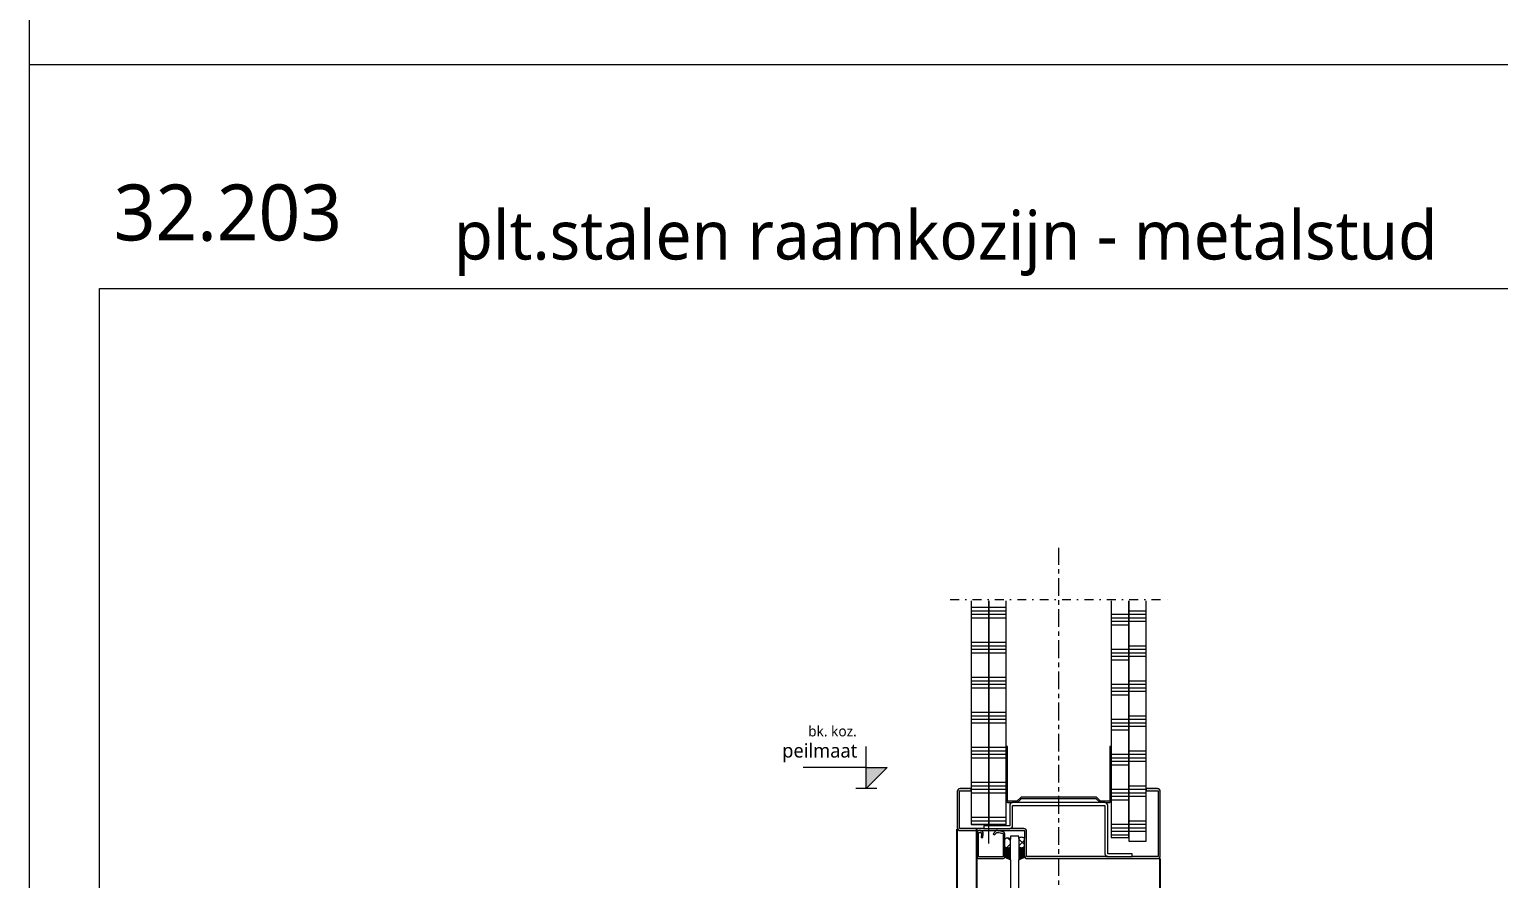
# Model space of a CAD drawing. Header units: millimetres. Extents: x -15087 to -10887, y 4459 to 7429.
# Drawn here: x -15087 to -14038, y 5362 to 5969 of the extents above; entities that cross this region are included whole.
import ezdxf

# ---------------------------------------------------------------- set-up
doc = ezdxf.new("R2010")
doc.units = ezdxf.units.MM
doc.linetypes.add('Dash dot', pattern=[15.875, 6.35, -4.7625, 0, -4.7625])
doc.linetypes.add('Grid Line', pattern=[22.225, 12.7, -3.175, 3.175, -3.175])
for name, color, linetype, lineweight in [('A-ANNO-NOTE', 131, 'Continuous', 18), ('A-DETL', 90, 'Continuous', 13), ('A-DETL-GENF', 92, 'Continuous', 18), ('A-DETL-MBND', 5, 'Continuous', 25), ('G-ANNO-TEXT', 231, 'Continuous', 13)]:
    doc.layers.add(name, color=color, linetype=linetype, lineweight=lineweight)
doc.styles.add('Segoe UI', font='segoeui.ttf', dxfattribs={"height": 7.5})
doc.styles.add('Segoe UI_1', font='segoeui.ttf', dxfattribs={"height": 10})
doc.styles.add('Segoe UI_2', font='segoeui.ttf', dxfattribs={"height": 40})
doc.styles.add('Segoe UI_5', font='segoeui.ttf', dxfattribs={"height": 35})

# ---------------------------------------------------------------- blocks, each defined once
blk = doc.blocks.new('40  gipsplaat - D12_5-2957666-32_2 Binnenkozijnen - Staal')
at = {"layer": 'A-DETL-GENF', "lineweight": 13}
h = blk.add_hatch(dxfattribs=at)
h.set_pattern_fill('FP_97', color=256, style=0, pattern_type=2)
h.set_pattern_definition([(90, (5551.505, 14389.447), (-25, 1e-15), []), (90, (5549.005, 14389.447), (-25, 1e-15), []), (90, (5546.505, 14389.447), (-25, 1e-15), []), (90, (5544.005, 14389.447), (-25, 1e-15), [])])
h.paths.add_polyline_path([(160.5, -12.5), (160.5, 0), (1, 0), (1, -12.5), (153.9, -12.5)])
at = {"layer": 'A-DETL-GENF'}
for p, q in [((105, 0), (1, 0)), ((105, 0), (1, 0)), ((144, 0), (105, 0)), ((160.5, 0), (144, 0)), ((160.5, 0), (144, 0)), ((160.5, -12.5), (160.5, 0)), ((160.5, -12.5), (160.5, 0)), ((1, -12.5), (160.5, -12.5))]:
    blk.add_line(p, q, dxfattribs=at)
blk = doc.blocks.new('40  gipsplaat - D12_5-V66-32_2 Binnenkozijnen - Staal')
at = {"layer": 'A-DETL-GENF', "lineweight": 13}
h = blk.add_hatch(dxfattribs=at)
h.set_pattern_fill('FP_98', color=256, style=0, pattern_type=2)
h.set_pattern_definition([(90, (5551.505, 14401.947), (-25, 1e-15), []), (90, (5549.005, 14401.947), (-25, 1e-15), []), (90, (5546.505, 14401.947), (-25, 1e-15), []), (90, (5544.005, 14401.947), (-25, 1e-15), [])])
h.paths.add_polyline_path([(160.5, -12.5), (160.5, 0), (1, 0), (1, -12.5), (153.9, -12.5)])
at = {"layer": 'A-DETL-GENF'}
for p, q in [((160.5, 0), (1, 0)), ((160.5, 0), (1, 0)), ((160.5, -12.5), (160.5, 0)), ((160.5, -12.5), (160.5, 0)), ((1, -12.5), (135, -12.5)), ((1, -12.5), (135, -12.5)), ((135, -12.5), (136.5, -12.5)), ((136.5, -12.5), (160.5, -12.5)), ((136.5, -12.5), (160.5, -12.5))]:
    blk.add_line(p, q, dxfattribs=at)
blk = doc.blocks.new('40  gipsplaat - D12_5-2957667-32_2 Binnenkozijnen - Staal')
at = {"layer": 'A-DETL-GENF', "lineweight": 13}
h = blk.add_hatch(dxfattribs=at)
h.set_pattern_fill('FP_99', color=256, style=0, pattern_type=2)
h.set_pattern_definition([(270, (-5381.505, -14314.447), (25, 1e-15), []), (270, (-5379.005, -14314.447), (25, 1e-15), []), (270, (-5376.505, -14314.447), (25, 1e-15), []), (270, (-5374.005, -14314.447), (25, 1e-15), [])])
h.paths.add_polyline_path([(0, -12.5), (169, -12.5), (169, 0), (0, 0)])
at = {"layer": 'A-DETL-GENF'}
for p, q in [((26, 0), (0, 0)), ((0, 0), (0, -12.5)), ((26, 0), (0, 0)), ((0, 0), (0, -12.5)), ((65, 0), (26, 0)), ((169, 0), (65, 0)), ((169, 0), (65, 0)), ((0, -12.5), (169, -12.5))]:
    blk.add_line(p, q, dxfattribs=at)
blk = doc.blocks.new('40  gipsplaat - D12_5-2957668-32_2 Binnenkozijnen - Staal')
at = {"layer": 'A-DETL-GENF', "lineweight": 13}
h = blk.add_hatch(dxfattribs=at)
h.set_pattern_fill('FP_100', color=256, style=0, pattern_type=2)
h.set_pattern_definition([(270, (-5379.005, -14301.947), (25, 1e-15), []), (270, (-5376.505, -14301.947), (25, 1e-15), []), (270, (-5374.005, -14301.947), (25, 1e-15), []), (270, (-5371.505, -14301.947), (25, 1e-15), [])])
h.paths.add_polyline_path([(0, 0), (0, -12.5), (171.5, -12.5), (171.5, 0), (36, 0)])
at = {"layer": 'A-DETL-GENF'}
for p, q in [((171.5, 0), (0, 0)), ((0, 0), (0, -12.5)), ((171.5, 0), (0, 0)), ((0, 0), (0, -12.5)), ((0, -12.5), (36, -12.5)), ((0, -12.5), (36, -12.5)), ((36, -12.5), (37.5, -12.5)), ((37.5, -12.5), (171.5, -12.5)), ((37.5, -12.5), (171.5, -12.5))]:
    blk.add_line(p, q, dxfattribs=at)
blk = doc.blocks.new('22 metalstud profiel - 75 mm hor-4394544-32_2 Binnenkozijnen - Staal')
at = {"layer": 'A-DETL-GENF'}
blk.add_hatch(color=256, dxfattribs=at).paths.add_polyline_path([(33.5, 0), (29.5, 0), (26.5, -3), (-26.5, -3), (-29.5, 0), (-36.5, 0), (-37.5, -1), (-37.5, -40), (-36.5, -40), (-36.5, -1), (-29.9, -1), (-26.9, -4), (26.9, -4), (29.9, -1), (36.5, -1), (36.5, -40), (37.5, -40), (37.5, -1), (36.5, 0), (34.8, 0)])
for p, q in [((-36.5, 0), (-37.5, -1)), ((-33, 0), (-36.5, 0)), ((-26.5, -3), (-29.5, 0)), ((29.5, 0), (26.5, -3)), ((36.5, 0), (33, 0)), ((37.5, -1), (36.5, 0)), ((-37.5, -1), (-37.5, -40)), ((-36.5, -40), (-36.5, -1)), ((-36.5, -1), (-29.9, -1)), ((-29.9, -1), (-26.9, -4)), ((-26.9, -4), (26.9, -4)), ((26.5, -3), (-26.5, -3)), ((26.9, -4), (29.9, -1)), ((29.9, -1), (36.5, -1)), ((36.5, -1), (36.5, -40)), ((37.5, -40), (37.5, -1)), ((-37.5, -40), (-36.5, -40)), ((36.5, -40), (37.5, -40)), ((37.5, -40), (36.5, -40))]:
    blk.add_line(p, q, dxfattribs=at)
blk = doc.blocks.new('00 Afbreeklijn 0 s l - Type 1-2393058-32_2 Binnenkozijnen - Staal')
at = {"layer": 'A-DETL-GENF', "linetype": 'Dash dot'}
blk.add_line((140, 0), (-15, 0), dxfattribs=at)
blk = doc.blocks.new('32 stalen kozijn - 50x125 _sp 20x48_-4929966-32_2 Binnenkozijnen - Staal')
at = {"layer": 'A-DETL-GENF'}
blk.add_hatch(color=256, dxfattribs=at).paths.add_polyline_path([(28, -72.5), (28.5, -72.4), (29, -72.2), (29.4, -71.9), (29.7, -71.5), (29.9, -71), (30, -70.5), (30, -24.5), (48, -24.5), (48.5, -24.4), (49, -24.2), (49.4, -23.9), (49.7, -23.5), (49.9, -23), (50, -22.5), (50, 70.5), (49.9, 71), (49.7, 71.5), (49.4, 71.9), (49, 72.2), (48.5, 72.4), (48, 72.5), (2, 72.5), (1.5, 72.4), (1, 72.2), (0.6, 71.9), (0.3, 71.5), (0.1, 71), (0, 70.5), (0, 62.5), (1.5, 62.5), (1.5, 71), (48.5, 71), (48.5, -23), (30.5, -23), (30, -23.1), (29.5, -23.3), (29.1, -23.6), (28.8, -24), (28.6, -24.5), (28.5, -25), (28.5, -71), (1.5, -71), (1.5, -62.5), (0, -62.5), (0, -70.5), (0.1, -71), (0.3, -71.5), (0.6, -71.9), (1, -72.2), (1.5, -72.4), (2, -72.5)])
for p, q in [((0, 70.5), (0, 62.5)), ((1.5, 62.5), (1.5, 71)), ((1.5, 71), (48.5, 71)), ((48, 72.5), (2, 72.5)), ((48.5, 71), (48.5, 52.5)), ((50, -22.5), (50, 70.5)), ((0, 62.5), (1.5, 62.5)), ((48.5, 35), (48.5, -23)), ((28.5, -25), (28.5, -35)), ((30, -43.5), (30, -24.5)), ((30, -24.5), (35.6, -24.5)), ((48.5, -23), (30.5, -23)), ((30, -55.9), (30, -44.8)), ((1.5, -62.5), (0, -62.5)), ((0, -62.5), (0, -70.5)), ((1.5, -71), (1.5, -62.5)), ((28.5, -53.5), (28.5, -71)), ((30, -70.5), (30, -57)), ((28.5, -71), (1.5, -71)), ((2, -72.5), (28, -72.5))]:
    blk.add_line(p, q, dxfattribs=at)
at = {"layer": 'A-DETL-GENF', "lineweight": 13}
for p, q in [((48.5, 52.5), (46.5, 52.5)), ((46.5, 52.5), (46.5, 35)), ((48.5, 35), (48.5, 52.5)), ((10, 33), (10, -33)), ((46.5, 35), (12, 35)), ((12, -33), (12, 33)), ((12, 33), (46.5, 33)), ((26.5, -33), (12, -33)), ((12, -35), (26.5, -35)), ((26.5, -35), (26.5, -53.5)), ((28.5, -53.5), (28.5, -35)), ((26.5, -53.5), (28.5, -53.5))]:
    blk.add_line(p, q, dxfattribs=at)
at = {"layer": 'A-DETL-GENF'}
for centre, start, end in [((2, 70.5), 90, 180), ((48, 70.5), 360, 90), ((30.5, -25), 90, 180), ((48, -22.5), 270, 360), ((2, -70.5), 180, 270), ((28, -70.5), 270, 360)]:
    blk.add_arc(centre, 2, start, end, dxfattribs=at)
at = {"layer": 'A-DETL-GENF', "lineweight": 13}
for centre, start, end in [((12, 33), 90, 180), ((46.5, 35), 270, 360), ((12, -33), 180, 270), ((26.5, -35), 360, 90)]:
    blk.add_arc(centre, 2, start, end, dxfattribs=at)
blk = doc.blocks.new('30 glas - D06-2739133-32_2 Binnenkozijnen - Staal')
at = {"layer": 'A-DETL-GENF'}
for p, q in [((2.2, 0), (0, 0)), ((0, 0), (0, -6)), ((174.1, 0), (16.9, 0)), ((359.2, 0), (228.1, 0)), ((376.1, 0), (373.9, 0)), ((376.1, -6), (376.1, 0)), ((0, -6), (1.7, -6)), ((16.9, -6), (174.1, -6)), ((228.1, -6), (359.2, -6)), ((374.4, -6), (376.1, -6))]:
    blk.add_line(p, q, dxfattribs=at)
blk = doc.blocks.new('30 kitvoeg op rugvulling - schuine kitvoeg 4mm-V69-32_2 Binnenkozijnen - Staal')
at = {"layer": 'A-DETL-GENF', "lineweight": 13}
blk.add_hatch(color=256, dxfattribs=at).paths.add_polyline_path([(4, 1.9), (0, 0), (0, -7.6), (0.5, -7.2), (1.1, -6.9), (1.7, -6.8), (2.3, -6.8), (2.9, -6.9), (3.5, -7.2), (4, -7.6), (4, -4.5)])
h = blk.add_hatch(dxfattribs=at)
h.set_pattern_fill('FP_107', color=256, style=0, pattern_type=2)
h.set_pattern_definition([(225, (-14376.447, 5377.581), (10.606602, -10.606602), []), (315, (-14376.447, 5377.581), (10.606602, 10.606602), [])])
h.paths.add_polyline_path([(1.7, -6.8), (1.1, -6.9), (0.5, -7.2), (0, -7.6), (0, -13.3), (0.5, -13.7), (1.1, -14), (1.7, -14.2), (2.3, -14.2), (2.9, -14), (3.5, -13.7), (4, -13.3), (4, -7.6), (3.5, -7.2), (2.9, -6.9), (2.3, -6.8)])
at = {"layer": 'A-DETL-GENF'}
for p, q in [((4, 1.9), (0, 0)), ((4, -7.6), (4, 1.9)), ((0, 0), (0, -7.6))]:
    blk.add_line(p, q, dxfattribs=at)
at = {"layer": 'A-DETL-GENF', "lineweight": 13}
for p, q in [((0, -7.6), (0, -13.3)), ((4, -13.3), (4, -7.6))]:
    blk.add_line(p, q, dxfattribs=at)
for centre, start, end in [((2, -9.4), 41.4096, 138.5904), ((2, -11.5), 221.4096, 318.5904)]:
    blk.add_arc(centre, 2.67, start, end, dxfattribs=at)
blk = doc.blocks.new('30 kitvoeg op rugvulling - schuine kitvoeg 4mm-V70-32_2 Binnenkozijnen - Staal')
at = {"layer": 'A-DETL-GENF', "lineweight": 13}
h = blk.add_hatch(dxfattribs=at)
h.set_pattern_fill('FP_108', color=256, style=0, pattern_type=2)
h.set_pattern_definition([(45, (14390.447, -5377.581), (-10.606602, 10.606602), []), (135, (14390.447, -5377.581), (-10.606602, -10.606602), [])])
h.paths.add_polyline_path([(1.7, 6.5), (2.3, 6.5), (2.9, 6.7), (3.5, 7), (4, 7.4), (4, 12.8), (3.5, 13.2), (2.9, 13.5), (2.3, 13.7), (1.7, 13.7), (1.1, 13.5), (0.5, 13.2), (0, 12.8), (0, 7.4), (0.5, 7), (1.1, 6.7)])
blk.add_hatch(color=256, dxfattribs=at).paths.add_polyline_path([(4, -1.9), (4, 7.4), (3.5, 7), (2.9, 6.7), (2.3, 6.5), (1.7, 6.5), (1.1, 6.7), (0.5, 7), (0, 7.4), (0, 0)])
blk.add_line((4, 7.4), (4, 12.8), dxfattribs=at)
at = {"layer": 'A-DETL-GENF'}
for p, q in [((0, 0.4), (0, 0)), ((0, 0), (4, -1.9)), ((4, -1.9), (4, 7.4))]:
    blk.add_line(p, q, dxfattribs=at)
at = {"layer": 'A-DETL-GENF', "lineweight": 13}
for centre, start, end in [((2, 11), 41.4096, 138.5904), ((2, 9.2), 221.4096, 318.5904)]:
    blk.add_arc(centre, 2.67, start, end, dxfattribs=at)
blk = doc.blocks.new('32 stalen glaslat Jansen 402 - breed 20mm-4929465-32_2 Binnenkozijnen - Staal')
at = {"layer": 'A-DETL-GENF'}
blk.add_hatch(color=256, dxfattribs=at).paths.add_polyline_path([(0, -18.5), (0.1, -18.9), (0.2, -19.2), (0.4, -19.6), (0.8, -19.8), (1.1, -19.9), (1.5, -20), (18.9, -19.9), (19.3, -19.8), (19.6, -19.6), (19.8, -19.2), (19.9, -18.9), (20, -18.5), (20, -2), (19.8, -1.6), (19.7, -1.4), (19.4, -1.1), (19.1, -0.9), (18.8, -0.8), (15, 0), (13.7, 0), (11.6, -2.2), (12.5, -3.1), (14.2, -1.3), (15.5, -1.3), (18.8, -2), (18.8, -18.8), (1.2, -18.8), (1.2, -1.3), (2.8, -1.3), (3.1, -1.4), (3.3, -1.7), (3.4, -2.1), (3, -4.8), (4.3, -5), (4.6, -1.8), (4.5, -1.3), (4.3, -0.9), (4, -0.5), (3.6, -0.2), (3.1, -0.1), (2.6, 0), (1.1, -0.1), (0.8, -0.2), (0.4, -0.4), (0.2, -0.7), (0.1, -1.1), (0, -1.5), (0, -7.7)])
for p, q in [((8.4, 5.8), (8.4, -9.2)), ((0, -1.5), (0, -18.5)), ((1.2, -18.8), (1.2, -1.3)), ((1.2, -1.3), (2.6, -1.3)), ((2.6, 0), (1.5, 0)), ((3.4, -2.1), (3, -4.8)), ((3, -4.8), (4.3, -5)), ((4.3, -5), (4.6, -2.2)), ((13.7, 0), (11.6, -2.2)), ((11.6, -2.2), (12.5, -3.1)), ((12.5, -3.1), (14.2, -1.3)), ((15, 0), (13.7, 0)), ((14.2, -1.3), (15.5, -1.3)), ((18.8, -0.8), (15, 0)), ((15.5, -1.3), (18.8, -2)), ((18.8, -2), (18.8, -18.8)), ((20, -18.5), (20, -2.3)), ((18.8, -18.8), (1.2, -18.8)), ((1.5, -20), (18.5, -20))]:
    blk.add_line(p, q, dxfattribs=at)
for centre, radius, start, end in [((1.5, -1.5), 1.5, 90, 180), ((2.6, -2), 2, 353, 90), ((2.6, -2), 0.75, 353, 90), ((18.5, -2.3), 1.5, 360, 77.6292), ((1.5, -18.5), 1.5, 180, 270), ((18.5, -18.5), 1.5, 270, 0)]:
    blk.add_arc(centre, radius, start, end, dxfattribs=at)

msp = doc.modelspace()

# ---------------------------------------------------------------- hatches: boundary and pattern name
at = {"layer": 'A-ANNO-NOTE'}
msp.add_hatch(color=256, dxfattribs=at).paths.add_polyline_path([(-14489.4, 5426.5), (-14474.4, 5441.5), (-14489.4, 5441.5)])

# ---------------------------------------------------------------- linework, layer by layer
msp.add_line((-14481.9, 5426.5), (-14496.9, 5426.5), dxfattribs=at)
at = {"layer": 'A-DETL', "lineweight": 18}
for p, q in [((-15087.1, 4458.6), (-15087.1, 7428.6)), ((-15087.1, 5943.6), (-10887.1, 5943.6)), ((-15037.1, 4508.6), (-15037.1, 5783.6)), ((-15037.1, 5783.6), (-13037.1, 5783.6))]:
    msp.add_line(p, q, dxfattribs=at)
at = {"layer": 'A-DETL', "linetype": 'Grid Line'}
msp.add_line((-14351.9, 4808.5), (-14351.9, 5598.5), dxfattribs=at)
at = {"layer": 'A-DETL-MBND'}
for p, q in [((-14424.4, 5244.5), (-14424.4, 5397.5)), ((-14410.4, 5244.5), (-14410.4, 5397.5)), ((-14279.4, 5244.5), (-14279.4, 5376.5))]:
    msp.add_line(p, q, dxfattribs=at)

# ---------------------------------------------------------------- block references
at = {"layer": 'A-DETL-GENF', "linetype": 'Dash dot', "rotation": 180}
msp.add_blockref('00 Afbreeklijn 0 s l - Type 1-2393058-32_2 Binnenkozijnen - Staal', (-14289.4, 5561.5), dxfattribs=at)
at = {"layer": 'A-DETL-GENF'}
for name, p, rotation in [('40  gipsplaat - D12_5-V66-32_2 Binnenkozijnen - Staal', (-14401.9, 5561.5), 270.0000000000002), ('40  gipsplaat - D12_5-2957666-32_2 Binnenkozijnen - Staal', (-14389.4, 5561.5), 270.0000000000002), ('40  gipsplaat - D12_5-2957667-32_2 Binnenkozijnen - Staal', (-14314.4, 5391.5), 90.00000000000021), ('40  gipsplaat - D12_5-2957668-32_2 Binnenkozijnen - Staal', (-14301.9, 5389), 90.00000000000021), ('22 metalstud profiel - 75 mm hor-4394544-32_2 Binnenkozijnen - Staal', (-14351.9, 5416.5), 180), ('32 stalen kozijn - 50x125 _sp 20x48_-4929966-32_2 Binnenkozijnen - Staal', (-14351.9, 5426.5), 270), ('30 glas - D06-2739133-32_2 Binnenkozijnen - Staal', (-14386.4, 5016.4), 90.00000000000014)]:
    msp.add_blockref(name, p, dxfattribs=dict(at, rotation=rotation))
msp.add_blockref('32 stalen glaslat Jansen 402 - breed 20mm-4929465-32_2 Binnenkozijnen - Staal', (-14410.4, 5396.5), dxfattribs=at)
at = {"layer": 'A-DETL-GENF', "lineweight": 13}
msp.add_blockref('30 kitvoeg op rugvulling - schuine kitvoeg 4mm-V70-32_2 Binnenkozijnen - Staal', (-14390.4, 5377.6), dxfattribs=at)
at = {"layer": 'A-DETL-GENF', "lineweight": 13, "rotation": 180}
msp.add_blockref('30 kitvoeg op rugvulling - schuine kitvoeg 4mm-V69-32_2 Binnenkozijnen - Staal', (-14376.4, 5377.6), dxfattribs=at)

# ---------------------------------------------------------------- texts
at = {"layer": 'A-ANNO-NOTE', "lineweight": 13, "insert": (-14530.9, 5471.3), "char_height": 7.5, "width": 42.89, "attachment_point": 1, "style": 'Segoe UI', "bg_fill": 3, "box_fill_scale": 1.25, "bg_fill_color": 9, "bg_fill_true_color": 13158600, "bg_fill_transparency": 0}
msp.add_mtext('bk. koz.', dxfattribs=at)
at = {"layer": 'G-ANNO-TEXT', "color": 7, "attachment_point": 1}
for s, insert, char_height, width, style in [('32.203', (-15026.8, 5857.9), 40, 201.624, 'Segoe UI_2'), ('plt.stalen raamkozijn - metalstud ', (-14784, 5839.3), 35, 895.886, 'Segoe UI_5')]:
    msp.add_mtext(s, dxfattribs=dict(at, insert=insert, char_height=char_height, width=width, style=style))

# ---------------------------------------------------------------- next in the draw order: texts
at = {"layer": 'A-ANNO-NOTE', "lineweight": 13, "insert": (-14549.4, 5458.7), "char_height": 10, "width": 65.338, "attachment_point": 1, "style": 'Segoe UI_1', "bg_fill": 3, "box_fill_scale": 1.25, "bg_fill_color": 9, "bg_fill_true_color": 13158600, "bg_fill_transparency": 0}
msp.add_mtext('peilmaat', dxfattribs=at)

# ---------------------------------------------------------------- next in the draw order: linework, layer by layer
at = {"layer": 'A-ANNO-NOTE'}
for p, q in [((-14489.4, 5441.5), (-14489.4, 5456.7)), ((-14489.4, 5441.6), (-14534.4, 5441.6)), ((-14489.4, 5441.5), (-14474.4, 5441.5)), ((-14489.4, 5426.5), (-14489.4, 5441.5)), ((-14474.4, 5441.5), (-14489.4, 5426.5))]:
    msp.add_line(p, q, dxfattribs=at)

doc.saveas('drawing.dxf')
